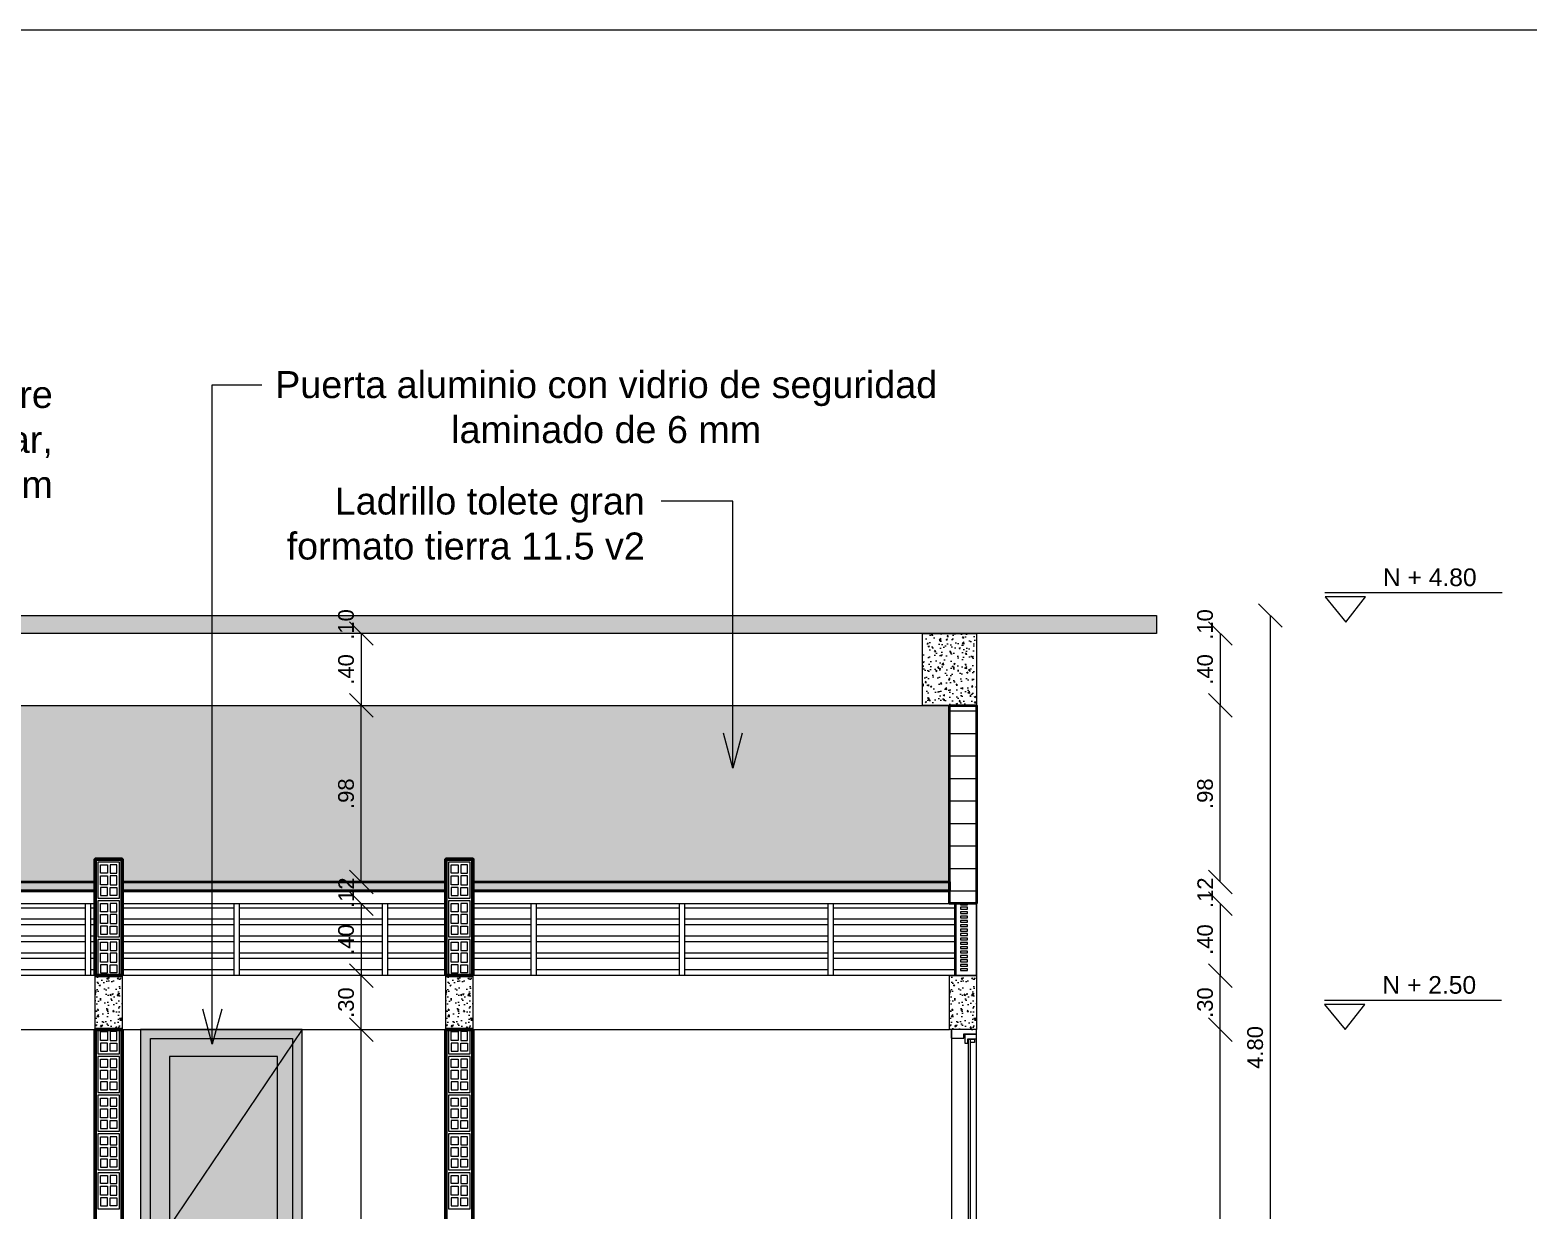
# Model space of a CAD drawing. Header units: metres. Extents: x 98211 to 98447, y 101204 to 101327.
# Drawn here: x 98234.09 to 98242.42, y 101281.23 to 101287.78 of the extents above; entities that cross this region are included whole.
import ezdxf
from ezdxf import colors
from ezdxf.entities.mleader import LeaderData, LeaderLine
from ezdxf.math import Vec2, Vec3

# ---------------------------------------------------------------- set-up
doc = ezdxf.new("R2010")
doc.units = ezdxf.units.M
doc.header["$LTSCALE"] = 8
doc.header["$MEASUREMENT"] = 0
doc.header["$PDMODE"] = 1
doc.linetypes.add('HIDDEN', pattern=[0.375, 0.25, -0.125])
doc.layers.get('0').update_dxf_attribs({"linetype": 'CONTINUOUS', "lineweight": 9})
doc.layers.get('DEFPOINTS').update_dxf_attribs({"linetype": 'CONTINUOUS'})
for name, color, linetype, lineweight in [('A-PLAN-ACHU1', 105, 'CONTINUOUS', 9), ('A-PLAN-ACHU3', 250, 'CONTINUOUS', 0), ('A-PUER', 36, 'CONTINUOUS', 13), ('A-VENT', 1, 'CONTINUOUS', 15), ('A_ACHU-1', 253, 'CONTINUOUS', 0), ('A_ACHURADADOS', 9, 'CONTINUOUS', 0), ('A_CARP-MAD', 46, 'CONTINUOUS', 18), ('A_CARP-MET', 126, 'CONTINUOUS', 18), ('A_MURO', 7, 'CONTINUOUS', 40), ('A_PLAN-1', 7, 'CONTINUOUS', 60), ('A_PLAN-5', 100, 'CONTINUOUS', 20), ('A_PLAN-7', 241, 'CONTINUOUS', 15), ('A_PROY', 16, 'HIDDEN', 5), ('A_TEXT-DIM', 54, 'CONTINUOUS', 13), ('A_TEXT-NIVL', 54, 'CONTINUOUS', 20), ('A_TEXT-NOTA', 53, 'CONTINUOUS', 20), ('A_VENT', 124, 'CONTINUOUS', 18)]:
    doc.layers.add(name, color=color, linetype=linetype, lineweight=lineweight)
doc.styles.add('ARIAL', font='arial.ttf')
doc.dimstyles.new('BAN_REP_1-50-2', dxfattribs={"dimtxt": 0.0875, "dimasz": 0.1313, "dimexe": 0.15, "dimexo": 0.03, "dimgap": 0.04, "dimtad": 1, "dimzin": 4, "dimdsep": 46, "dimtxsty": 'ARIAL', "dimblk": 'OBLIQUE', "dimcen": 0.075, "dimse1": 1, "dimse2": 1, "dimclrd": 256, "dimclre": 256, "dimclrt": 256, "dimadec": 0, "dimazin": 0, "dimtfac": 1, "dimtix": 1, "dimtofl": 0, "dimtmove": 1, "dimatfit": 3, "dimldrblk": 'OPEN90', "dimfxl": 1, "dimtolj": 1, "dimtzin": 0, "dimlwd": -1, "dimlwe": -1, "dimarcsym": 0})

# ---------------------------------------------------------------- blocks, each defined once
blk = doc.blocks.new('Bloque 4')
at = {"layer": 'A_PLAN-5'}
for points in [[(0, 0), (0.12, 0), (0.12, -0.2), (0, -0.2)], [(0.052, -0.0608), (0.015, -0.0608), (0.015, -0.015), (0.052, -0.015)], [(0.052, -0.1252), (0.015, -0.1252), (0.015, -0.0758), (0.052, -0.0758)], [(0.067, -0.0608), (0.105, -0.0608), (0.105, -0.015), (0.067, -0.015)], [(0.067, -0.1252), (0.105, -0.1252), (0.105, -0.0758), (0.067, -0.0758)], [(0.052, -0.1402), (0.015, -0.1402), (0.015, -0.185), (0.052, -0.185)], [(0.067, -0.1402), (0.105, -0.1402), (0.105, -0.185), (0.067, -0.185)]]:
    blk.add_lwpolyline(points, close=True, dxfattribs=at)
blk = doc.blocks.new('*U132')
at = {"layer": 'A_CARP-MAD'}
blk.add_lwpolyline([(0.1397, -0.0466), (0.0701, -0.0466), (0.0701, -0.0232), (0, -0.0232), (0, 0), (0.1397, 0)], dxfattribs=at)
for points in [[(0, -0.0279), (0.0652, -0.0279), (0.0652, -0.0744), (0.0479, -0.0744), (0.0479, -0.0511), (0, -0.0511)], [(0, -0.0279), (0.0652, -0.0279), (0.0652, -0.0744), (0.0479, -0.0744), (0.0479, -0.0511), (0, -0.0511)], [(0.0333, -0.0713), (0.0333, -0.0538), (0.0104, -0.0538), (0.0104, -0.0713)], [(0, -2.4721), (0.0652, -2.4721), (0.0652, -2.4256), (0.0479, -2.4256), (0.0479, -2.4489), (0, -2.4489)], [(0, -2.4768), (0, -2.5), (0.1397, -2.5), (0.1397, -2.4534), (0.0701, -2.4534), (0.0701, -2.4768)], [(0.0333, -2.4287), (0.0333, -2.4462), (0.0104, -2.4462), (0.0104, -2.4287)]]:
    blk.add_lwpolyline(points, close=True, dxfattribs=at)
at = {"layer": 'A_CARP-MET'}
blk.add_line((0.1397, -0.0466), (0.1397, 0), dxfattribs=at)
blk.add_lwpolyline([(0.0333, -0.0713), (0.0333, -0.0538), (0.0104, -0.0538), (0.0104, -0.0713)], close=True, dxfattribs=at)
at = {"layer": 'A_VENT'}
for p, q in [((0, -2.5), (0, 0)), ((0.1397, 0), (0.1397, -2.5))]:
    blk.add_line(p, q, dxfattribs=at)
blk.add_lwpolyline([(0.0361, -0.0538), (0.0361, -2.4462), (0.0454, -2.4462), (0.0454, -0.0538)], close=True, dxfattribs=at)
blk = doc.blocks.new('NIVEL ARQUITECTONICO')
at = {"layer": 'A_TEXT-NIVL'}
blk.add_line((-0.8796, 0), (0, 0), dxfattribs=at)
blk.add_lwpolyline([(-0.7761, -0.1464), (-0.6785, -0.0214), (-0.8785, -0.0214)], close=True, dxfattribs=at)
at = {"layer": 'A_TEXT-NOTA', "linetype": 'Continuous', "style": 'ARIAL'}
blk.add_attdef('Q', (-0.5919, 0.0318), '', height=0.0875, dxfattribs=at)
blk = doc.blocks.new('_Open30')
at = {"color": 0, "linetype": 'ByBlock', "lineweight": -2}
for p, q in [((-1, 0.268), (0, 0)), ((0, 0), (-1, -0.268)), ((0, 0), (-1, 0))]:
    blk.add_line(p, q, dxfattribs=at)
blk = doc.blocks.new('_Oblique')
at = {"color": 0, "linetype": 'ByBlock', "lineweight": -2}
blk.add_line((-0.5, -0.5), (0.5, 0.5), dxfattribs=at)
blk = doc.blocks.new('*D146')
at = {"layer": 'A_TEXT-DIM', "transparency": 16777216}
blk.add_line((98240.7042, 101279.7289), (98240.7042, 101282.2289), dxfattribs=at)
at = {"layer": 'DEFPOINTS', "color": 0, "transparency": 16777216}
for p in [(98240.7042, 101282.2289), (98240.7042, 101282.2289), (98240.7042, 101279.7289)]:
    blk.add_point(p, dxfattribs=at)
at = {"layer": 'A_TEXT-DIM', "transparency": 16777216, "xscale": 0.1313, "yscale": 0.1313, "zscale": 0.1313}
for p, rotation in [((98240.7042, 101282.2289), 90), ((98240.7042, 101279.7289), 270)]:
    blk.add_blockref('_Oblique', p, dxfattribs=dict(at, rotation=rotation))
at = {"layer": 'A_TEXT-DIM', "transparency": 16777216, "insert": (98240.6195, 101280.9789), "char_height": 0.0875, "attachment_point": 5, "rotation": 90, "style": 'ARIAL'}
blk.add_mtext('\\A1;2.50', dxfattribs=at)
blk = doc.blocks.new('_Open90')
at = {"color": 0, "linetype": 'ByBlock', "lineweight": -2}
for p, q in [((0, 0), (-1, 0)), ((-0.5, 0.5), (0, 0)), ((0, 0), (-0.5, -0.5))]:
    blk.add_line(p, q, dxfattribs=at)
blk = doc.blocks.new('*D147')
at = {"layer": 'A_TEXT-DIM', "transparency": 16777216}
blk.add_line((98240.7042, 101282.2289), (98240.7042, 101282.529), dxfattribs=at)
at = {"layer": 'DEFPOINTS', "color": 0, "transparency": 16777216}
for p in [(98240.7042, 101282.529), (98240.7042, 101282.529), (98240.7042, 101282.2289)]:
    blk.add_point(p, dxfattribs=at)
at = {"layer": 'A_TEXT-DIM', "transparency": 16777216, "xscale": 0.1313, "yscale": 0.1313, "zscale": 0.1313}
for p, rotation in [((98240.7042, 101282.529), 90), ((98240.7042, 101282.2289), 270)]:
    blk.add_blockref('_Oblique', p, dxfattribs=dict(at, rotation=rotation))
at = {"layer": 'A_TEXT-DIM', "transparency": 16777216, "insert": (98240.6195, 101282.3789), "char_height": 0.0875, "attachment_point": 5, "rotation": 90, "style": 'ARIAL'}
blk.add_mtext('\\A1;.30', dxfattribs=at)
blk = doc.blocks.new('*D148')
at = {"layer": 'A_TEXT-DIM', "transparency": 16777216}
blk.add_line((98240.7042, 101282.9296), (98240.7042, 101282.529), dxfattribs=at)
at = {"layer": 'DEFPOINTS', "color": 0, "transparency": 16777216}
for p in [(98240.7042, 101282.9296), (98240.7042, 101282.529), (98240.7042, 101282.529)]:
    blk.add_point(p, dxfattribs=at)
at = {"layer": 'A_TEXT-DIM', "transparency": 16777216, "xscale": 0.1313, "yscale": 0.1313, "zscale": 0.1313}
for p, rotation in [((98240.7042, 101282.9296), 90), ((98240.7042, 101282.529), 270)]:
    blk.add_blockref('_Oblique', p, dxfattribs=dict(at, rotation=rotation))
at = {"layer": 'A_TEXT-DIM', "transparency": 16777216, "insert": (98240.6195, 101282.7293), "char_height": 0.0875, "attachment_point": 5, "rotation": 90, "style": 'ARIAL'}
blk.add_mtext('\\A1;.40', dxfattribs=at)
blk = doc.blocks.new('*D149')
at = {"layer": 'DEFPOINTS', "color": 0, "transparency": 16777216}
for p in [(98240.7042, 101283.0496), (98240.7042, 101282.9296), (98240.7042, 101282.9296)]:
    blk.add_point(p, dxfattribs=at)
at = {"layer": 'A_TEXT-DIM', "transparency": 16777216, "insert": (98240.6203, 101282.9896), "char_height": 0.0875, "attachment_point": 5, "rotation": 90, "style": 'ARIAL'}
blk.add_mtext('\\A1;.12', dxfattribs=at)
blk = doc.blocks.new('*D150')
at = {"layer": 'A_TEXT-DIM', "transparency": 16777216}
blk.add_line((98240.7042, 101283.0496), (98240.7042, 101284.0302), dxfattribs=at)
at = {"layer": 'DEFPOINTS', "color": 0, "transparency": 16777216}
for p in [(98240.7042, 101284.0302), (98240.7042, 101284.0302), (98240.7042, 101283.0496)]:
    blk.add_point(p, dxfattribs=at)
at = {"layer": 'A_TEXT-DIM', "transparency": 16777216, "xscale": 0.1313, "yscale": 0.1313, "zscale": 0.1313}
for p, rotation in [((98240.7042, 101284.0302), 90), ((98240.7042, 101283.0496), 270)]:
    blk.add_blockref('_Oblique', p, dxfattribs=dict(at, rotation=rotation))
at = {"layer": 'A_TEXT-DIM', "transparency": 16777216, "insert": (98240.6195, 101283.5399), "char_height": 0.0875, "attachment_point": 5, "rotation": 90, "style": 'ARIAL'}
blk.add_mtext('\\A1;.98', dxfattribs=at)
blk = doc.blocks.new('*D151')
at = {"layer": 'A_TEXT-DIM', "transparency": 16777216}
blk.add_line((98240.7042, 101284.4302), (98240.7042, 101284.0302), dxfattribs=at)
at = {"layer": 'DEFPOINTS', "color": 0, "transparency": 16777216}
for p in [(98240.7042, 101284.4302), (98240.7042, 101284.0302), (98240.7042, 101284.0302)]:
    blk.add_point(p, dxfattribs=at)
at = {"layer": 'A_TEXT-DIM', "transparency": 16777216, "xscale": 0.1313, "yscale": 0.1313, "zscale": 0.1313}
for p, rotation in [((98240.7042, 101284.4302), 90), ((98240.7042, 101284.0302), 270)]:
    blk.add_blockref('_Oblique', p, dxfattribs=dict(at, rotation=rotation))
at = {"layer": 'A_TEXT-DIM', "transparency": 16777216, "insert": (98240.6195, 101284.2302), "char_height": 0.0875, "attachment_point": 5, "rotation": 90, "style": 'ARIAL'}
blk.add_mtext('\\A1;.40', dxfattribs=at)
blk = doc.blocks.new('*D152')
at = {"layer": 'DEFPOINTS', "color": 0, "transparency": 16777216}
for p in [(98240.7042, 101284.5302), (98240.7042, 101284.5302), (98240.7042, 101284.4302)]:
    blk.add_point(p, dxfattribs=at)
at = {"layer": 'A_TEXT-DIM', "transparency": 16777216, "insert": (98240.6195, 101284.4802), "char_height": 0.0875, "attachment_point": 5, "rotation": 90, "style": 'ARIAL'}
blk.add_mtext('\\A1;.10', dxfattribs=at)
blk = doc.blocks.new('*D153')
at = {"layer": 'A_TEXT-DIM', "transparency": 16777216}
blk.add_line((98240.9828, 101279.7289), (98240.9828, 101284.5302), dxfattribs=at)
at = {"layer": 'DEFPOINTS', "color": 0, "transparency": 16777216}
for p in [(98240.9828, 101284.5302), (98240.9828, 101284.5302), (98240.9828, 101279.7289)]:
    blk.add_point(p, dxfattribs=at)
at = {"layer": 'A_TEXT-DIM', "transparency": 16777216, "xscale": 0.1313, "yscale": 0.1313, "zscale": 0.1313}
for p, rotation in [((98240.9828, 101284.5302), 90), ((98240.9828, 101279.7289), 270)]:
    blk.add_blockref('_Oblique', p, dxfattribs=dict(at, rotation=rotation))
at = {"layer": 'A_TEXT-DIM', "transparency": 16777216, "insert": (98240.8982, 101282.1296), "char_height": 0.0875, "attachment_point": 5, "rotation": 90, "style": 'ARIAL'}
blk.add_mtext('\\A1;4.80', dxfattribs=at)
blk = doc.blocks.new('*D154')
at = {"layer": 'A_TEXT-DIM', "transparency": 16777216}
blk.add_line((98235.9283, 101279.7289), (98235.9283, 101282.2289), dxfattribs=at)
at = {"layer": 'DEFPOINTS', "color": 0, "transparency": 16777216}
for p in [(98235.9283, 101282.2289), (98235.9283, 101282.2289), (98235.9283, 101279.7289)]:
    blk.add_point(p, dxfattribs=at)
at = {"layer": 'A_TEXT-DIM', "transparency": 16777216, "xscale": 0.1313, "yscale": 0.1313, "zscale": 0.1313}
for p, rotation in [((98235.9283, 101282.2289), 90), ((98235.9283, 101279.7289), 270)]:
    blk.add_blockref('_Oblique', p, dxfattribs=dict(at, rotation=rotation))
at = {"layer": 'A_TEXT-DIM', "transparency": 16777216, "insert": (98235.8436, 101280.9789), "char_height": 0.0875, "attachment_point": 5, "rotation": 90, "style": 'ARIAL'}
blk.add_mtext('\\A1;2.50', dxfattribs=at)
blk = doc.blocks.new('*D155')
at = {"layer": 'A_TEXT-DIM', "transparency": 16777216}
blk.add_line((98235.9283, 101282.2289), (98235.9283, 101282.529), dxfattribs=at)
at = {"layer": 'DEFPOINTS', "color": 0, "transparency": 16777216}
for p in [(98235.9283, 101282.529), (98235.9283, 101282.529), (98235.9283, 101282.2289)]:
    blk.add_point(p, dxfattribs=at)
at = {"layer": 'A_TEXT-DIM', "transparency": 16777216, "xscale": 0.1313, "yscale": 0.1313, "zscale": 0.1313}
for p, rotation in [((98235.9283, 101282.529), 90), ((98235.9283, 101282.2289), 270)]:
    blk.add_blockref('_Oblique', p, dxfattribs=dict(at, rotation=rotation))
at = {"layer": 'A_TEXT-DIM', "transparency": 16777216, "insert": (98235.8436, 101282.3789), "char_height": 0.0875, "attachment_point": 5, "rotation": 90, "style": 'ARIAL'}
blk.add_mtext('\\A1;.30', dxfattribs=at)
blk = doc.blocks.new('*D156')
at = {"layer": 'A_TEXT-DIM', "transparency": 16777216}
blk.add_line((98235.9283, 101282.9296), (98235.9283, 101282.529), dxfattribs=at)
at = {"layer": 'DEFPOINTS', "color": 0, "transparency": 16777216}
for p in [(98235.9283, 101282.9296), (98235.9283, 101282.529), (98235.9283, 101282.529)]:
    blk.add_point(p, dxfattribs=at)
at = {"layer": 'A_TEXT-DIM', "transparency": 16777216, "xscale": 0.1313, "yscale": 0.1313, "zscale": 0.1313}
for p, rotation in [((98235.9283, 101282.9296), 90), ((98235.9283, 101282.529), 270)]:
    blk.add_blockref('_Oblique', p, dxfattribs=dict(at, rotation=rotation))
at = {"layer": 'A_TEXT-DIM', "transparency": 16777216, "insert": (98235.8436, 101282.7293), "char_height": 0.0875, "attachment_point": 5, "rotation": 90, "style": 'ARIAL'}
blk.add_mtext('\\A1;.40', dxfattribs=at)
blk = doc.blocks.new('*D157')
at = {"layer": 'DEFPOINTS', "color": 0, "transparency": 16777216}
for p in [(98235.9283, 101283.0496), (98235.9283, 101282.9296), (98235.9283, 101282.9296)]:
    blk.add_point(p, dxfattribs=at)
at = {"layer": 'A_TEXT-DIM', "transparency": 16777216, "insert": (98235.8444, 101282.9896), "char_height": 0.0875, "attachment_point": 5, "rotation": 90, "style": 'ARIAL'}
blk.add_mtext('\\A1;.12', dxfattribs=at)
blk = doc.blocks.new('*D158')
at = {"layer": 'A_TEXT-DIM', "transparency": 16777216}
blk.add_line((98235.9283, 101283.0496), (98235.9283, 101284.0302), dxfattribs=at)
at = {"layer": 'DEFPOINTS', "color": 0, "transparency": 16777216}
for p in [(98235.9283, 101284.0302), (98235.9283, 101284.0302), (98235.9283, 101283.0496)]:
    blk.add_point(p, dxfattribs=at)
at = {"layer": 'A_TEXT-DIM', "transparency": 16777216, "xscale": 0.1313, "yscale": 0.1313, "zscale": 0.1313}
for p, rotation in [((98235.9283, 101284.0302), 90), ((98235.9283, 101283.0496), 270)]:
    blk.add_blockref('_Oblique', p, dxfattribs=dict(at, rotation=rotation))
at = {"layer": 'A_TEXT-DIM', "transparency": 16777216, "insert": (98235.8436, 101283.5399), "char_height": 0.0875, "attachment_point": 5, "rotation": 90, "style": 'ARIAL'}
blk.add_mtext('\\A1;.98', dxfattribs=at)
blk = doc.blocks.new('*D159')
at = {"layer": 'A_TEXT-DIM', "transparency": 16777216}
blk.add_line((98235.9283, 101284.4302), (98235.9283, 101284.0302), dxfattribs=at)
at = {"layer": 'DEFPOINTS', "color": 0, "transparency": 16777216}
for p in [(98235.9283, 101284.4302), (98235.9283, 101284.0302), (98235.9283, 101284.0302)]:
    blk.add_point(p, dxfattribs=at)
at = {"layer": 'A_TEXT-DIM', "transparency": 16777216, "xscale": 0.1313, "yscale": 0.1313, "zscale": 0.1313}
for p, rotation in [((98235.9283, 101284.4302), 90), ((98235.9283, 101284.0302), 270)]:
    blk.add_blockref('_Oblique', p, dxfattribs=dict(at, rotation=rotation))
at = {"layer": 'A_TEXT-DIM', "transparency": 16777216, "insert": (98235.8436, 101284.2302), "char_height": 0.0875, "attachment_point": 5, "rotation": 90, "style": 'ARIAL'}
blk.add_mtext('\\A1;.40', dxfattribs=at)
blk = doc.blocks.new('*D160')
at = {"layer": 'DEFPOINTS', "color": 0, "transparency": 16777216}
for p in [(98235.9283, 101284.5302), (98235.9283, 101284.5302), (98235.9283, 101284.4302)]:
    blk.add_point(p, dxfattribs=at)
at = {"layer": 'A_TEXT-DIM', "transparency": 16777216, "insert": (98235.8436, 101284.4802), "char_height": 0.0875, "attachment_point": 5, "rotation": 90, "style": 'ARIAL'}
blk.add_mtext('\\A1;.10', dxfattribs=at)
blk = doc.blocks.new('A$C58775FF0')
at = {"layer": 'A-PLAN-ACHU3'}
h = blk.add_hatch(color=252, dxfattribs=at)
h.dxf.hatch_style = 1
h.set_gradient(color1=(132, 132, 132), rotation=102, tint=1)
h.paths.add_polyline_path([(-0.0113, -0.0392), (-0.0113, -0.0204, -1.732051), (0.0226, -0.0008), (0.0226, -0.0338, 4.427005)])
at = {"layer": 'A-VENT', "transparency": 33554687}
h = blk.add_hatch(color=256, dxfattribs=at)
h.dxf.hatch_style = 1
h.set_gradient(color1=(91, 91, 91), color2=(132, 132, 132), rotation=90, tint=1, name='SPHERICAL')
edge = h.paths.add_edge_path()
edge.add_line((0.0226, -0.0008), (0.0226, -0.1623))
edge.add_arc((0.0151, -0.1623), 0.00755, -90, 0, ccw=False)
edge.add_line((0.0151, -0.1699), (-0.0038, -0.1699))
edge.add_arc((-0.0038, -0.1623), 0.00755, 180, 270, ccw=False)
edge.add_line((-0.0113, -0.1623), (-0.0113, -0.0204))
edge.add_arc((0, -0.0008), 0.0226, 0, 240, ccw=False)
at = {"layer": 'A-VENT'}
blk.add_lwpolyline([(-0.0113, -0.0392, -4.427005), (0.0226, -0.0338)], format="xyb", dxfattribs=at)
blk.add_lwpolyline([(0.0226, -0.0008), (0.0226, -0.1623, -0.414214), (0.0151, -0.1699), (-0.0038, -0.1699, -0.414214), (-0.0113, -0.1623), (-0.0113, -0.0204, -1.732051)], format="xyb", close=True, dxfattribs=at)
blk = doc.blocks.new('PUERTA P2')
at = {"layer": 'A-PLAN-ACHU1', "true_color": 0x53c6c6, "transparency": 33554610}
h = blk.add_hatch(color=133, dxfattribs=at)
h.dxf.hatch_style = 1
h.set_gradient(color1=(158, 231, 255), tint=1)
h.paths.add_polyline_path([(98409.8431, 101299.3656), (98409.2431, 101299.3656), (98409.2431, 101297.9156), (98409.8431, 101297.9156)])
h = blk.add_hatch(color=133, dxfattribs=at)
h.dxf.hatch_style = 1
h.set_gradient(color1=(158, 231, 255), tint=1)
h.paths.add_polyline_path([(98409.8431, 101297.8156), (98409.2431, 101297.8156), (98409.2431, 101297.1712), (98409.8431, 101297.1712)])
at = {"layer": 'A-PUER', "transparency": 33554687}
h = blk.add_hatch(color=256, dxfattribs=at)
h.dxf.hatch_style = 1
h.set_gradient(color1=(91, 91, 91), color2=(214, 214, 214), tint=1, name='CURVED')
h.paths.add_polyline_path([(98409.082, 101297.0156), (98409.1376, 101297.0156), (98409.1376, 101299.4656), (98409.9265, 101299.4656), (98409.9265, 101297.0156), (98409.982, 101297.0156), (98409.982, 101299.5156), (98409.082, 101299.5156)])
h = blk.add_hatch(color=256, dxfattribs=at)
h.dxf.hatch_style = 1
h.set_gradient(color1=(132, 132, 132), tint=1, name='CURVED')
h.paths.add_polyline_path([(98409.1376, 101299.4656), (98409.9265, 101299.4656), (98409.9265, 101297.0712), (98409.1376, 101297.0712)])
h.paths.add_polyline_path([(98409.8431, 101299.3656), (98409.2431, 101299.3656), (98409.2431, 101297.9156), (98409.8431, 101297.9156)], flags=16)
h.paths.add_polyline_path([(98409.8431, 101297.8156), (98409.2431, 101297.8156), (98409.2431, 101297.1712), (98409.8431, 101297.1712)], flags=16)
at = {"layer": 'A-PUER'}
for p, q in [((98409.982, 101299.5156), (98409.082, 101299.5156)), ((98409.082, 101299.5156), (98409.082, 101297.0156)), ((98409.982, 101297.0156), (98409.982, 101299.5156)), ((98409.1376, 101297.0156), (98409.1376, 101299.4656)), ((98409.1376, 101299.4656), (98409.9265, 101299.4656)), ((98409.9265, 101299.4656), (98409.9265, 101297.0156)), ((98409.082, 101297.0156), (98409.1376, 101297.0156)), ((98409.9265, 101297.0156), (98409.982, 101297.0156))]:
    blk.add_line(p, q, dxfattribs=at)
for points in [[(98409.1376, 101299.4656), (98409.9265, 101299.4656), (98409.9265, 101297.0712), (98409.1376, 101297.0712)], [(98409.8431, 101299.3656), (98409.2431, 101299.3656), (98409.2431, 101297.9156), (98409.8431, 101297.9156)], [(98409.8431, 101297.8156), (98409.2431, 101297.8156), (98409.2431, 101297.1712), (98409.8431, 101297.1712)]]:
    blk.add_lwpolyline(points, close=True, dxfattribs=at)
at = {"layer": 'A_PROY', "ltscale": 2}
blk.add_lwpolyline([(98409.982, 101299.5156), (98409.1376, 101298.2684), (98409.9265, 101297.0156)], dxfattribs=at)
at = {"layer": 'A-PUER', "xscale": 1.111111111110999, "yscale": 1.111111111110999, "zscale": 1.111111111110999, "rotation": 90.00000000000001}
blk.add_blockref('A$C58775FF0', (98409.2422, 101297.8656), dxfattribs=at)

msp = doc.modelspace()

# ---------------------------------------------------------------- hatches: boundary and pattern name
at = {"layer": 'A_ACHU-1'}
h = msp.add_hatch(dxfattribs=at)
h.set_pattern_fill('AR-BRSTD,_O', color=256, scale=0.02)
h.set_pattern_definition([(0, (0, 0), (0, 0.05334), []), (90, (0, 0), (-0.08, 0.05334), [0.05334, -0.05334])])
h.paths.add_polyline_path([(98219.1487, 101284.0302), (98219.1487, 101283.0496), (98231.9486, 101283.0496), (98231.9486, 101283.1759), (98232.0986, 101283.1759), (98232.0986, 101283.0496), (98234.4486, 101283.0496), (98234.4486, 101283.1759), (98234.5986, 101283.1759), (98234.5986, 101283.0496), (98236.3986, 101283.0496), (98236.3986, 101283.1759), (98236.5486, 101283.1759), (98236.5486, 101283.0496), (98239.1986, 101283.0496), (98239.1986, 101284.0302)])
h = msp.add_hatch(color=7, dxfattribs=at)
h.dxf.hatch_style = 1
h.paths.add_polyline_path([(98234.4486, 101283.0496), (98232.0986, 101283.0496), (98232.0986, 101282.9996), (98234.4486, 101282.9996)])
h.paths.add_polyline_path([(98236.3986, 101283.0496), (98234.5986, 101283.0496), (98234.5986, 101282.9996), (98236.3986, 101282.9996)])
h.paths.add_polyline_path([(98239.1986, 101283.0496), (98236.5486, 101283.0496), (98236.5486, 101282.9996), (98239.1986, 101282.9996)])
at = {"layer": 'A_ACHURADADOS'}
h = msp.add_hatch(dxfattribs=at)
h.set_pattern_fill('AR-CONC', color=256, scale=0.012, style=0)
h.set_pattern_definition([(50, (-150.70558, -125.86571), (0.086071221912, -0.007530256198), [0.009, -0.099]), (355, (-150.70558, -125.86571), (-0.016650160034, 0.090263056044), [0.0072, -0.0792]), (100.45144446, (-150.698405, -125.86634), (0.069421061607, 0.082732798916), [0.00764882304, -0.08413705344]), (46.1842, (-150.70558, -125.84171), (0.12806895968, -0.019862313695), [0.0135, -0.1485]), (96.63563549, (-150.6949, -125.84337), (0.11215943348, 0.11689423209), [0.01147324104, -0.1262056512]), (351.18416399, (-150.70558, -125.84171), (0.11215943341, 0.11689423203), [0.0108, -0.11880000012]), (21, (-150.69358, -125.84771), (0.071628846254, -0.04831426688), [0.009, -0.099]), (326, (-150.69358, -125.84771), (0.02919783983, 0.087018005406), [0.0072, -0.0792]), (71.45144474, (-150.68761, -125.85174), (0.10082668521, 0.038703738337), [0.0076488228, -0.08413705344]), (37.5, (-150.705577, -125.865713), (0.001459182638, 0.03994726246), [0, -0.07824, 0, -0.0804, 0, -0.0795]), (7.5, (-150.705577, -125.865713), (0.031568344493, 0.047329405426), [0, -0.04584, 0, -0.07644, 0, -0.0303]), (327.5, (-150.732337, -125.865713), (0.064058692341, -0.002706584608), [0, -0.03, 0, -0.0936, 0, -0.1242]), (317.5, (-150.74434, -125.86571), (0.06998234032, 0.01201259788), [0, -0.039, 0, -0.06216, 0, -0.0882])])
h.paths.add_polyline_path([(98240.3486, 101284.4302), (98218.9987, 101284.4302), (98218.9987, 101284.5302), (98240.3486, 101284.5302)])
h = msp.add_hatch(dxfattribs=at)
h.set_pattern_fill('AR-CONC', color=256, scale=0.012, style=0)
h.set_pattern_definition([(50, (20.00049, -0.05), (0.086071221912, -0.007530256198), [0.009, -0.099]), (355, (20.00049, -0.05), (-0.016650160034, 0.090263056044), [0.0072, -0.0792]), (100.45144446, (20.00766, -0.05063), (0.069421061607, 0.082732798916), [0.00764882304, -0.08413705344]), (46.1842, (20.00049, -0.026), (0.12806895968, -0.019862313695), [0.0135, -0.1485]), (96.63563549, (20.01116, -0.02766), (0.11215943348, 0.11689423209), [0.01147324104, -0.1262056512]), (351.18416399, (20.00049, -0.026), (0.11215943341, 0.11689423203), [0.0108, -0.11880000012]), (21, (20.01249, -0.032), (0.071628846254, -0.04831426688), [0.009, -0.099]), (326, (20.01249, -0.032), (0.02919783983, 0.087018005406), [0.0072, -0.0792]), (71.45144474, (20.01846, -0.03603), (0.10082668521, 0.038703738337), [0.0076488228, -0.08413705344]), (37.5, (20.00049, -0.05), (0.001459182638, 0.03994726246), [0, -0.07824, 0, -0.0804, 0, -0.0795]), (7.5, (20.00049, -0.05), (0.031568344493, 0.047329405426), [0, -0.04584, 0, -0.07644, 0, -0.0303]), (327.5, (19.97373, -0.05), (0.064058692341, -0.002706584608), [0, -0.03, 0, -0.0936, 0, -0.1242]), (317.5, (19.96173, -0.05), (0.06998234032, 0.01201259788), [0, -0.039, 0, -0.06216, 0, -0.0882])])
h.paths.add_polyline_path([(98239.0486, 101284.4302), (98239.3486, 101284.4302), (98239.3486, 101284.0302), (98239.0486, 101284.0302)])
h = msp.add_hatch(dxfattribs=at)
h.set_pattern_fill('LINE')
h.paths.add_polyline_path([(98219.1487, 101284.0302), (98218.9987, 101284.0302), (98218.9987, 101282.9296), (98219.1487, 101282.9296)])
h.paths.add_polyline_path([(98239.3486, 101284.0302), (98239.1986, 101284.0302), (98239.1986, 101282.9296), (98239.3486, 101282.9296), (98239.3486, 101283.5796)])
h = msp.add_hatch(dxfattribs=at)
h.set_pattern_fill('AR-CONC', color=256, scale=0.012, style=0)
h.set_pattern_definition([(50, (16.137174, 0.55134), (0.086071221912, -0.007530256198), [0.009, -0.099]), (355, (16.13717, 0.55134), (-0.016650160034, 0.090263056044), [0.0072, -0.0792]), (100.45144446, (16.14435, 0.550715), (0.069421061607, 0.082732798916), [0.00764882304, -0.08413705344]), (46.1842, (16.13717, 0.57534), (0.12806895968, -0.019862313695), [0.0135, -0.1485]), (96.63563549, (16.14785, 0.57369), (0.11215943348, 0.11689423209), [0.01147324104, -0.1262056512]), (351.18416399, (16.13717, 0.57534), (0.11215943341, 0.11689423203), [0.0108, -0.11880000012]), (21, (16.149174, 0.56934), (0.071628846254, -0.04831426688), [0.009, -0.099]), (326, (16.14917, 0.56934), (0.02919783983, 0.087018005406), [0.0072, -0.0792]), (71.45144474, (16.15514, 0.56532), (0.10082668521, 0.038703738337), [0.0076488228, -0.08413705344]), (37.5, (16.137174, 0.551343), (0.001459182638, 0.03994726246), [0, -0.07824, 0, -0.0804, 0, -0.0795]), (7.5, (16.137174, 0.551343), (0.031568344493, 0.047329405426), [0, -0.04584, 0, -0.07644, 0, -0.0303]), (327.5, (16.110414, 0.551343), (0.064058692341, -0.002706584608), [0, -0.03, 0, -0.0936, 0, -0.1242]), (317.5, (16.098414, 0.55134), (0.06998234032, 0.01201259788), [0, -0.039, 0, -0.06216, 0, -0.0882])])
edge = h.paths.add_edge_path()
edge.add_line((98234.5986, 101282.5289), (98234.5986, 101282.2289))
edge.add_line((98234.5986, 101282.2289), (98234.4486, 101282.2289))
edge.add_line((98234.4486, 101282.2289), (98234.4486, 101282.5289))
h = msp.add_hatch(dxfattribs=at)
h.set_pattern_fill('AR-CONC', color=256, scale=0.012, style=0)
h.set_pattern_definition([(50, (18.08717, 0.55134), (0.086071221912, -0.007530256198), [0.009, -0.099]), (355, (18.08717, 0.55134), (-0.016650160034, 0.090263056044), [0.0072, -0.0792]), (100.45144446, (18.09434, 0.550715), (0.069421061607, 0.082732798916), [0.00764882304, -0.08413705344]), (46.1842, (18.08717, 0.57534), (0.12806895968, -0.019862313695), [0.0135, -0.1485]), (96.63563549, (18.09784, 0.57369), (0.11215943348, 0.11689423209), [0.01147324104, -0.1262056512]), (351.18416399, (18.08717, 0.57534), (0.11215943341, 0.11689423203), [0.0108, -0.11880000012]), (21, (18.09917, 0.56934), (0.071628846254, -0.04831426688), [0.009, -0.099]), (326, (18.09917, 0.56934), (0.02919783983, 0.087018005406), [0.0072, -0.0792]), (71.45144474, (18.10514, 0.56532), (0.10082668521, 0.038703738337), [0.0076488228, -0.08413705344]), (37.5, (18.08717, 0.551343), (0.001459182638, 0.03994726246), [0, -0.07824, 0, -0.0804, 0, -0.0795]), (7.5, (18.08717, 0.551343), (0.031568344493, 0.047329405426), [0, -0.04584, 0, -0.07644, 0, -0.0303]), (327.5, (18.06041, 0.551343), (0.064058692341, -0.002706584608), [0, -0.03, 0, -0.0936, 0, -0.1242]), (317.5, (18.04841, 0.55134), (0.06998234032, 0.01201259788), [0, -0.039, 0, -0.06216, 0, -0.0882])])
edge = h.paths.add_edge_path()
edge.add_line((98236.5486, 101282.5289), (98236.5486, 101282.2289))
edge.add_line((98236.5486, 101282.2289), (98236.3986, 101282.2289))
edge.add_line((98236.3986, 101282.2289), (98236.3986, 101282.5289))
h = msp.add_hatch(dxfattribs=at)
h.set_pattern_fill('AR-CONC', color=256, scale=0.012, style=0)
h.set_pattern_definition([(50, (20.88717, 0.5514), (0.086071221912, -0.007530256198), [0.009, -0.099]), (355, (20.88717, 0.5514), (-0.016650160034, 0.090263056044), [0.0072, -0.0792]), (100.45144446, (20.89434, 0.550774), (0.069421061607, 0.082732798916), [0.00764882304, -0.08413705344]), (46.1842, (20.88717, 0.5754), (0.12806895968, -0.019862313695), [0.0135, -0.1485]), (96.63563549, (20.89784, 0.57375), (0.11215943348, 0.11689423209), [0.01147324104, -0.1262056512]), (351.18416399, (20.88717, 0.5754), (0.11215943341, 0.11689423203), [0.0108, -0.11880000012]), (21, (20.89917, 0.5694), (0.071628846254, -0.04831426688), [0.009, -0.099]), (326, (20.89917, 0.5694), (0.02919783983, 0.087018005406), [0.0072, -0.0792]), (71.45144474, (20.90514, 0.565376), (0.10082668521, 0.038703738337), [0.0076488228, -0.08413705344]), (37.5, (20.88717, 0.551402), (0.001459182638, 0.03994726246), [0, -0.07824, 0, -0.0804, 0, -0.0795]), (7.5, (20.88717, 0.5514), (0.031568344493, 0.047329405426), [0, -0.04584, 0, -0.07644, 0, -0.0303]), (327.5, (20.86041, 0.551402), (0.064058692341, -0.002706584608), [0, -0.03, 0, -0.0936, 0, -0.1242]), (317.5, (20.84841, 0.5514), (0.06998234032, 0.01201259788), [0, -0.039, 0, -0.06216, 0, -0.0882])])
h.paths.add_polyline_path([(98239.3486, 101282.529), (98239.3486, 101282.229), (98239.1986, 101282.229), (98239.1986, 101282.529)])
at = {"layer": 'A_CARP-MAD'}
h = msp.add_hatch(dxfattribs=at)
h.set_pattern_fill('ANSI32,_O', color=256, scale=0.25, angle=135)
h.set_pattern_definition([(180, (0, 0), (-1e-17, -0.09375), []), (180, (-0.03125, 0.03125), (-1e-17, -0.09375), [])])
h.paths.add_polyline_path([(98232.7403, 101282.9296), (98232.0986, 101282.9296), (98232.0986, 101282.529), (98232.7403, 101282.529)])
h.paths.add_polyline_path([(98233.5672, 101282.9296), (98232.7703, 101282.9296), (98232.7703, 101282.529), (98233.5672, 101282.529)])
h.paths.add_polyline_path([(98234.3929, 101282.9296), (98233.5972, 101282.9296), (98233.5972, 101282.529), (98234.3929, 101282.529)])
h.paths.add_polyline_path([(98235.2187, 101282.9296), (98234.5986, 101282.9296), (98234.5986, 101282.529), (98235.2187, 101282.529)])
h.paths.add_polyline_path([(98236.0445, 101282.9296), (98235.2487, 101282.9296), (98235.2487, 101282.529), (98236.0445, 101282.529)])
h.paths.add_polyline_path([(98236.3986, 101282.9296), (98236.0745, 101282.9296), (98236.0745, 101282.529), (98236.3986, 101282.529)])
h.paths.add_polyline_path([(98236.8702, 101282.9296), (98236.5486, 101282.9296), (98236.5486, 101282.529), (98236.8702, 101282.529)])
h.paths.add_polyline_path([(98237.696, 101282.9296), (98236.9002, 101282.9296), (98236.9002, 101282.529), (98237.696, 101282.529)])
h.paths.add_polyline_path([(98238.5217, 101282.9296), (98237.726, 101282.9296), (98237.726, 101282.529), (98238.5217, 101282.529)])
h.paths.add_polyline_path([(98239.2271, 101282.9296), (98239.1986, 101282.9296), (98238.5517, 101282.9296), (98238.5517, 101282.529), (98239.2271, 101282.529)])
h.paths.add_polyline_path([(98234.4486, 101282.9296), (98234.4229, 101282.9296), (98234.4229, 101282.529), (98234.4486, 101282.529)])
at = {"layer": 'A_MURO'}
h = msp.add_hatch(dxfattribs=at)
h.set_pattern_fill('LINE')
h.paths.add_polyline_path([(98234.4486, 101283.0496), (98232.0986, 101283.0496), (98232.0986, 101282.9996), (98234.4486, 101282.9996)])
h.paths.add_polyline_path([(98236.3986, 101283.0496), (98234.5986, 101283.0496), (98234.5986, 101282.9996), (98236.3986, 101282.9996)])
h.paths.add_polyline_path([(98239.1986, 101283.0496), (98236.5486, 101283.0496), (98236.5486, 101282.9996), (98239.1986, 101282.9996)])

# ---------------------------------------------------------------- linework, layer by layer
msp.add_lwpolyline([(98211.3098, 101287.7838), (98248.5045, 101287.7838), (98248.5045, 101253.8201), (98211.3098, 101253.8201)], close=True)
at = {"layer": 'A_ACHURADADOS'}
msp.add_lwpolyline([(98240.3486, 101284.4302), (98218.9987, 101284.4302), (98218.9987, 101284.5302), (98240.3486, 101284.5302)], close=True, dxfattribs=at)
for points in [[(98239.0486, 101284.4302), (98239.3486, 101284.4302), (98239.3486, 101284.0302), (98239.0486, 101284.0302), (98239.0486, 101284.4302)], [(98234.5986, 101282.5289), (98234.5986, 101282.2289), (98234.4486, 101282.2289), (98234.4486, 101282.5289)], [(98236.5486, 101282.5289), (98236.5486, 101282.2289), (98236.3986, 101282.2289), (98236.3986, 101282.5289)], [(98239.3486, 101282.529), (98239.3486, 101282.229), (98239.1986, 101282.229), (98239.1986, 101282.529), (98239.3486, 101282.529)]]:
    msp.add_lwpolyline(points, dxfattribs=at)
at = {"layer": 'A_CARP-MAD'}
for p, q in [((98234.3929, 101282.9296), (98234.3929, 101282.529)), ((98234.4229, 101282.9296), (98234.4229, 101282.529)), ((98235.2187, 101282.9296), (98235.2187, 101282.529)), ((98235.2487, 101282.9296), (98235.2487, 101282.529)), ((98236.0445, 101282.9296), (98236.0445, 101282.529)), ((98236.0745, 101282.9296), (98236.0745, 101282.529)), ((98236.8702, 101282.9296), (98236.8702, 101282.529)), ((98236.9002, 101282.9296), (98236.9002, 101282.529)), ((98237.696, 101282.9296), (98237.696, 101282.529)), ((98237.726, 101282.9296), (98237.726, 101282.529)), ((98238.5217, 101282.9296), (98238.5217, 101282.529)), ((98238.5517, 101282.9296), (98238.5517, 101282.529))]:
    msp.add_line(p, q, dxfattribs=at)
at = {"layer": 'A_MURO'}
for points in [[(98239.3486, 101282.9296), (98239.1986, 101282.9296), (98239.1986, 101284.0302), (98239.3486, 101284.0302)], [(98234.4486, 101282.9996), (98232.0986, 101282.9996), (98232.0986, 101283.0496), (98234.4486, 101283.0496)], [(98236.3986, 101282.9996), (98234.5986, 101282.9996), (98234.5986, 101283.0496), (98236.3986, 101283.0496)], [(98239.1986, 101282.9996), (98236.5486, 101282.9996), (98236.5486, 101283.0496), (98239.1986, 101283.0496)]]:
    msp.add_lwpolyline(points, close=True, dxfattribs=at)
at = {"layer": 'A_PLAN-1'}
for p, q in [((98234.4486, 101282.529), (98234.5986, 101282.529)), ((98236.3986, 101282.5289), (98236.5486, 101282.5289))]:
    msp.add_line(p, q, dxfattribs=at)
for points in [[(98234.5986, 101282.529), (98234.5986, 101283.1759), (98234.4486, 101283.1759), (98234.4486, 101282.529)], [(98236.5486, 101282.529), (98236.5486, 101283.1759), (98236.3986, 101283.1759), (98236.3986, 101282.529)]]:
    msp.add_lwpolyline(points, dxfattribs=at)
for points in [[(98234.5986, 101282.2289), (98234.4486, 101282.2289), (98234.4486, 101279.7289), (98234.5986, 101279.7289)], [(98236.5486, 101282.2289), (98236.3986, 101282.2289), (98236.3986, 101279.7289), (98236.5486, 101279.7289)]]:
    msp.add_lwpolyline(points, close=True, dxfattribs=at)
at = {"layer": 'A_PLAN-5'}
for points in [[(98239.2271, 101282.9296), (98239.2271, 101282.5302), (98239.2362, 101282.5302), (98239.2362, 101282.9296)], [(98239.2595, 101282.9296), (98239.2595, 101282.9232), (98239.2986, 101282.9232), (98239.2986, 101282.9296)]]:
    msp.add_lwpolyline(points, dxfattribs=at)
for points in [[(98239.2986, 101282.9086), (98239.2595, 101282.9086), (98239.2595, 101282.8988), (98239.2986, 101282.8988)], [(98239.2986, 101282.8842), (98239.2595, 101282.8842), (98239.2595, 101282.8744), (98239.2986, 101282.8744)], [(98239.2986, 101282.8598), (98239.2595, 101282.8598), (98239.2595, 101282.85), (98239.2986, 101282.85)], [(98239.2986, 101282.8354), (98239.2595, 101282.8354), (98239.2595, 101282.8256), (98239.2986, 101282.8256)], [(98239.2986, 101282.811), (98239.2595, 101282.811), (98239.2595, 101282.8012), (98239.2986, 101282.8012)], [(98239.2986, 101282.7866), (98239.2595, 101282.7866), (98239.2595, 101282.7768), (98239.2986, 101282.7768)], [(98239.2986, 101282.7622), (98239.2595, 101282.7622), (98239.2595, 101282.7524), (98239.2986, 101282.7524)], [(98239.2986, 101282.7378), (98239.2595, 101282.7378), (98239.2595, 101282.728), (98239.2986, 101282.728)], [(98239.2986, 101282.7134), (98239.2595, 101282.7134), (98239.2595, 101282.7036), (98239.2986, 101282.7036)], [(98239.2986, 101282.689), (98239.2595, 101282.689), (98239.2595, 101282.6792), (98239.2986, 101282.6792)], [(98239.2986, 101282.6646), (98239.2595, 101282.6646), (98239.2595, 101282.6548), (98239.2986, 101282.6548)], [(98239.2986, 101282.6402), (98239.2595, 101282.6402), (98239.2595, 101282.6304), (98239.2986, 101282.6304)], [(98239.2986, 101282.6158), (98239.2595, 101282.6158), (98239.2595, 101282.606), (98239.2986, 101282.606)], [(98239.2986, 101282.5914), (98239.2595, 101282.5914), (98239.2595, 101282.5816), (98239.2986, 101282.5816)], [(98239.2986, 101282.567), (98239.2595, 101282.567), (98239.2595, 101282.5572), (98239.2986, 101282.5572)], [(98234.5836, 101282.2289), (98234.4636, 101282.2289), (98234.4636, 101282.0939), (98234.5836, 101282.0939)], [(98234.5166, 101282.1687), (98234.4786, 101282.1687), (98234.4786, 101282.2181), (98234.5166, 101282.2181)], [(98234.5316, 101282.1687), (98234.5686, 101282.1687), (98234.5686, 101282.2181), (98234.5316, 101282.2181)], [(98236.5336, 101282.2289), (98236.4136, 101282.2289), (98236.4136, 101282.0939), (98236.5336, 101282.0939)], [(98236.4666, 101282.1687), (98236.4286, 101282.1687), (98236.4286, 101282.2181), (98236.4666, 101282.2181)], [(98236.4816, 101282.1687), (98236.5186, 101282.1687), (98236.5186, 101282.2181), (98236.4816, 101282.2181)], [(98234.5166, 101282.1537), (98234.4786, 101282.1537), (98234.4786, 101282.1089), (98234.5166, 101282.1089)], [(98234.5316, 101282.1537), (98234.5686, 101282.1537), (98234.5686, 101282.1089), (98234.5316, 101282.1089)], [(98236.4666, 101282.1537), (98236.4286, 101282.1537), (98236.4286, 101282.1089), (98236.4666, 101282.1089)], [(98236.4816, 101282.1537), (98236.5186, 101282.1537), (98236.5186, 101282.1089), (98236.4816, 101282.1089)]]:
    msp.add_lwpolyline(points, close=True, dxfattribs=at)
at = {"layer": 'A_PLAN-7'}
for p, q in [((98218.9987, 101284.0302), (98239.3486, 101284.0302)), ((98239.3486, 101283.5796), (98239.3486, 101284.0302)), ((98239.3486, 101283.5796), (98239.3486, 101282.2289)), ((98232.0986, 101283.0496), (98234.4486, 101283.0496)), ((98234.5986, 101283.0496), (98236.3986, 101283.0496)), ((98236.5486, 101283.0496), (98239.1986, 101283.0496)), ((98239.3486, 101282.5296), (98239.3486, 101282.9296)), ((98232.0986, 101282.2289), (98234.4486, 101282.2289)), ((98234.5986, 101282.2289), (98236.3986, 101282.2289)), ((98236.5486, 101282.2289), (98239.1986, 101282.2289))]:
    msp.add_line(p, q, dxfattribs=at)
for points in [[(98232.0986, 101282.9296), (98234.4486, 101282.9296)], [(98234.5986, 101282.9296), (98236.3986, 101282.9296)], [(98236.5486, 101282.9296), (98239.3486, 101282.9296), (98239.3486, 101282.529), (98236.5486, 101282.529)], [(98234.4486, 101282.529), (98232.0986, 101282.529)], [(98236.3986, 101282.529), (98234.5986, 101282.529)]]:
    msp.add_lwpolyline(points, dxfattribs=at)

# ---------------------------------------------------------------- block references
at = {"color": 1, "xscale": 1.12, "yscale": 1.12, "zscale": 1.12}
msp.add_blockref('NIVEL ARQUITECTONICO', (98242.2709, 101284.6579), dxfattribs=at).add_auto_attribs({'Q': 'N + 4.80'})
at = {"layer": 'A_MURO'}
msp.add_blockref('PUERTA P2', (-174.3817, -17.2867), dxfattribs=at)
at = {"layer": 'A_PLAN-5', "xscale": -1}
for p in [(98234.5836, 101283.159), (98236.5336, 101283.159), (98234.5836, 101282.944), (98236.5336, 101282.944), (98234.5836, 101282.729), (98236.5336, 101282.729), (98234.5836, 101282.0789), (98236.5336, 101282.0789), (98234.5836, 101281.8639), (98236.5336, 101281.8639), (98234.5836, 101281.6489), (98236.5336, 101281.6489), (98234.5836, 101281.4339), (98236.5336, 101281.4339)]:
    msp.add_blockref('Bloque 4', p, dxfattribs=at)
at = {"layer": 'A_TEXT-DIM', "xscale": 1.12, "yscale": 1.12, "zscale": 1.12}
msp.add_blockref('NIVEL ARQUITECTONICO', (98242.2682, 101282.3928), dxfattribs=at).add_auto_attribs({'Q': 'N + 2.50'})
at = {"layer": 'A_VENT', "xscale": -1}
msp.add_blockref('*U132', (98239.3486, 101282.2289), dxfattribs=at)

# ---------------------------------------------------------------- dimensions: what is measured, and where the dimension line sits
at = {"layer": 'A_TEXT-DIM'}
for base, p1, p2, picture, middle in [((98235.9283, 101284.5302), (98235.9283, 101284.4302), (98235.9283, 101284.5302), '*D160', (98235.8436, 101284.4802)), ((98240.7042, 101284.5302), (98240.7042, 101284.4302), (98240.7042, 101284.5302), '*D152', (98240.6195, 101284.4802)), ((98240.9828, 101284.5302), (98240.9828, 101279.7289), (98240.9828, 101284.5302), '*D153', (98240.8982, 101282.1296)), ((98235.9283, 101284.0302), (98235.9283, 101284.4302), (98235.9283, 101284.0302), '*D159', (98235.8436, 101284.2302)), ((98240.7042, 101284.0302), (98240.7042, 101284.4302), (98240.7042, 101284.0302), '*D151', (98240.6195, 101284.2302)), ((98235.9283, 101284.0302), (98235.9283, 101283.0496), (98235.9283, 101284.0302), '*D158', (98235.8436, 101283.5399)), ((98240.7042, 101284.0302), (98240.7042, 101283.0496), (98240.7042, 101284.0302), '*D150', (98240.6195, 101283.5399)), ((98235.9283, 101282.9296), (98235.9283, 101283.0496), (98235.9283, 101282.9296), '*D157', (98235.8444, 101282.9896)), ((98240.7042, 101282.9296), (98240.7042, 101283.0496), (98240.7042, 101282.9296), '*D149', (98240.6203, 101282.9896)), ((98235.9283, 101282.529), (98235.9283, 101282.9296), (98235.9283, 101282.529), '*D156', (98235.8436, 101282.7293)), ((98240.7042, 101282.529), (98240.7042, 101282.9296), (98240.7042, 101282.529), '*D148', (98240.6195, 101282.7293)), ((98235.9283, 101282.529), (98235.9283, 101282.2289), (98235.9283, 101282.529), '*D155', (98235.8436, 101282.3789)), ((98240.7042, 101282.529), (98240.7042, 101282.2289), (98240.7042, 101282.529), '*D147', (98240.6195, 101282.3789)), ((98235.9283, 101282.2289), (98235.9283, 101279.7289), (98235.9283, 101282.2289), '*D154', (98235.8436, 101280.9789)), ((98240.7042, 101282.2289), (98240.7042, 101279.7289), (98240.7042, 101282.2289), '*D146', (98240.6195, 101280.9789))]:
    dim = msp.add_linear_dim(base=base, p1=p1, p2=p2, angle=90, dimstyle='BAN_REP_1-50-2', dxfattribs=at)
    dim.commit()
    dim.dimension.update_dxf_attribs({"geometry": picture, "text_midpoint": middle})

# ---------------------------------------------------------------- leaders
at = {"layer": 'A_TEXT-NOTA'}
ml = msp.add_multileader_mtext('Standard', dxfattribs=at)
ml.set_content('{\\fArial|b0|i0|c0|p32;Puerta aluminio con vidrio de seguridad laminado de 6 mm}', color=256, style='ARIAL')
ml.set_leader_properties(color=256, linetype='ByLayer', lineweight=-1)
ml.set_arrow_properties(name='OPEN30')
ml.build(insert=Vec2(0, 0))
ml.multileader.update_dxf_attribs({"dogleg_length": 0.78, "arrow_head_size": 0.195})
ctx = ml.context
ctx.base_point, ctx.char_height, ctx.arrow_head_size, ctx.landing_gap_size, ctx.plane_origin = Vec3(98235.3748, 101285.8121), 0.15, 0.195, 0.09, Vec3(98232.7092, 101282.1149)
ctx.text_align_type = 1
notes = []
notes.append((ctx, [(0, (1, 1, 0), (98235.0997, 101285.8121), (1, 0), 0.2751, [(0, [(98235.0997, 101282.1472)], 0, [])])]))
ctx.mtext.insert, ctx.mtext.width, ctx.mtext.alignment, ctx.mtext.flow_direction = Vec3(98237.2896, 101285.8883), 3.785067, 2, 5
ml = msp.add_multileader_mtext('Standard', dxfattribs=at)
ml.set_content('Enchapes en tableta blanca sobre muros 20*20 cm tipo alfa o similar, h = 1.80 m', color=256, style='ARIAL')
ml.set_leader_properties(color=256, linetype='ByLayer', lineweight=-1)
ml.set_arrow_properties(name='OPEN30')
ml.build(insert=Vec2(0, 0))
ml.multileader.update_dxf_attribs({"dogleg_length": 0.18, "arrow_head_size": 0.0437})
ctx = ml.context
ctx.base_point, ctx.char_height, ctx.arrow_head_size, ctx.landing_gap_size, ctx.plane_origin = Vec3(98230.9952, 101285.757), 0.15, 0.0437, 0.036, Vec3(98232.2513, 101284.3583)
ctx.text_align_type = 2
notes.append((ctx, [(0, (1, 1, 0), (98230.8229, 101285.757), (1, 0), 0.1723, [(0, [(98230.8229, 101281.3117)], 0, [])])]))
ctx.mtext.insert, ctx.mtext.width, ctx.mtext.defined_height, ctx.mtext.alignment, ctx.mtext.flow_direction = Vec3(98234.2131, 101285.8333), 3.287645, 0.6589, 3, 5
ml = msp.add_multileader_mtext('Standard', dxfattribs=at)
ml.set_content('{\\fArial|b0|i0|c0|p32;Ladrillo tolete gran formato tierra 11.5 v2}', color=256, style='ARIAL')
ml.set_leader_properties(color=256, linetype='ByLayer', lineweight=-1)
ml.set_arrow_properties(name='OPEN30')
ml.build(insert=Vec2(0, 0))
ml.multileader.update_dxf_attribs({"dogleg_length": 0.78, "arrow_head_size": 0.195})
ctx = ml.context
ctx.base_point, ctx.char_height, ctx.arrow_head_size, ctx.landing_gap_size, ctx.plane_origin = Vec3(98235.4359, 101285.1651), 0.15, 0.195, 0.09, Vec3(98238.7161, 101281.6593)
ctx.text_align_type = 2
notes.append((ctx, [(1, (1, 1, 0), (98237.9938, 101285.1651), (-1, 0), 0.3992, [(0, [(98237.9938, 101283.6821)], 0, [])])]))
ctx.mtext.insert, ctx.mtext.width, ctx.mtext.defined_height, ctx.mtext.alignment, ctx.mtext.flow_direction = Vec3(98237.5046, 101285.2413), 2.453396, 0.4753, 3, 5
for ctx, leaders in notes:
    for number, flags, end, landing, length, lines in leaders:
        leader = LeaderData()
        leader.index, (leader.has_last_leader_line, leader.has_dogleg_vector, leader.attachment_direction) = number, flags
        leader.last_leader_point, leader.dogleg_vector, leader.dogleg_length = Vec3(end), Vec3(landing), length
        for number, points, colour, breaks in lines:
            line = LeaderLine()
            line.index, line.vertices, line.color, line.breaks = number, Vec3.list(points), colors.encode_raw_color(colour), breaks
            leader.lines.append(line)
        ctx.leaders.append(leader)

doc.saveas('drawing.dxf')
